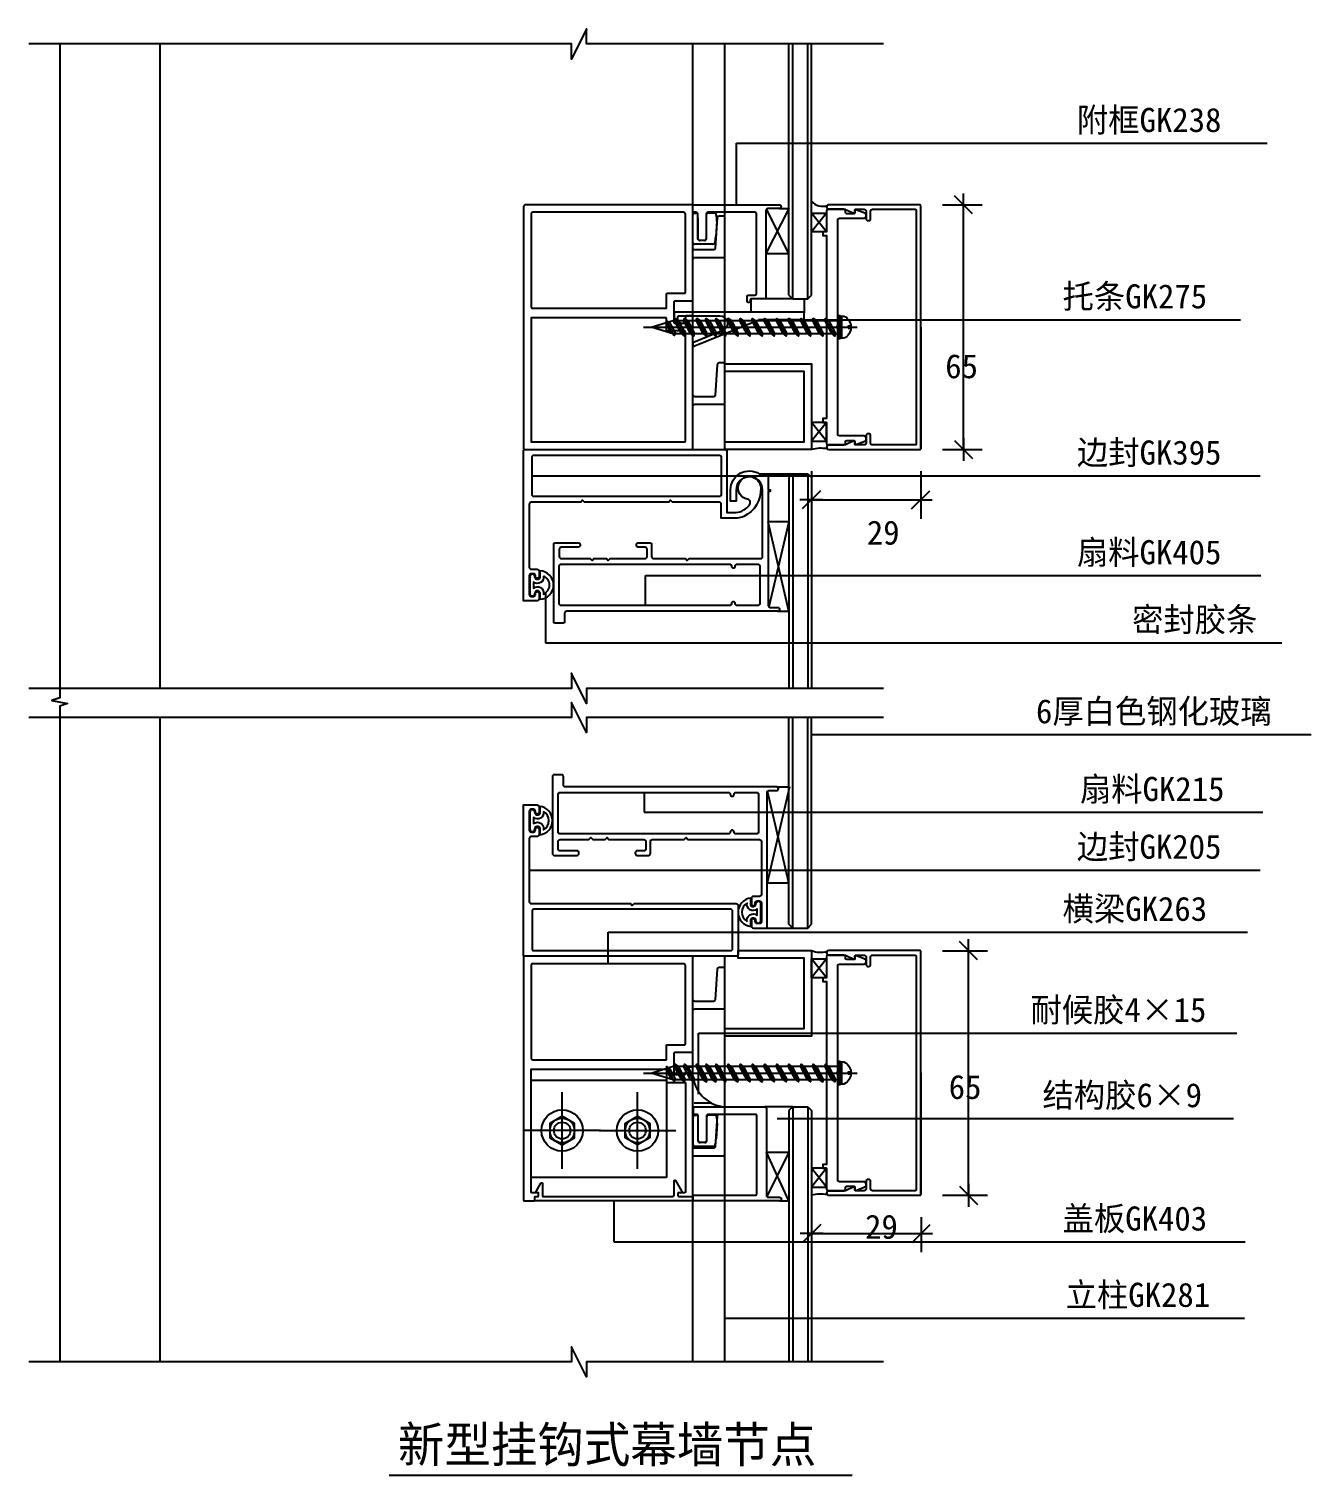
# Model space of a CAD drawing. Header units: metres. Extents: x 111893 to 112295, y 38560 to 39335.
# Drawn here: x 111904.9 to 112245.5, y 38559.9 to 38944.1 of the extents above; entities that cross this region are included whole.
import ezdxf

# ---------------------------------------------------------------- set-up
doc = ezdxf.new("R2010")
doc.units = ezdxf.units.M
for name, color, linetype in [('1', 1, 'Continuous'), ('AXIS', 3, 'Continuous'), ('DOTE', 1, 'Continuous'), ('LAYER4', 6, 'Continuous'), ('PUB_DIM', 3, 'Continuous')]:
    doc.layers.add(name, color=color, linetype=linetype)

# ---------------------------------------------------------------- blocks, each defined once
blk = doc.blocks.new('SJJ')
at = {"layer": 'AXIS'}
for p, q in [((-8.2, 0.67), (-8.2, 5.54)), ((-7.7, 6.04), (-0.4, 6.04)), ((-7.2, 2.94), (-7.2, 4.14)), ((-6.7, 4.64), (-0.4, 4.64)), ((0.1, 5.54), (0.1, 5.14)), ((-0.4, 2.44), (-6.7, 2.44)), ((0.1, 0.3), (0.1, 1.94)), ((-2.05, -0.35), (-6.24, -0.07))]:
    blk.add_line(p, q, dxfattribs=at)
for centre, radius, start, end in [((-7.7, 5.54), 0.5, 90, 180), ((-6.7, 4.14), 0.5, 90, 180), ((-0.4, 5.54), 0.5, 0, 90), ((-0.4, 5.14), 0.5, 270, 0), ((-0.4, 5.14), 0.5, 270, 0), ((-7.7, 0.67), 0.5, 180, 254.02), ((-5.95, 6.79), 6.87, 254.02, 267.55), ((-6.7, 2.94), 0.5, 180, 270), ((-0.4, 1.94), 0.5, 360, 90), ((-0.4, 1.94), 0.5, 0, 90), ((-0.4, 1.94), 0.5, 0, 90), ((-0.4, 0.3), 0.5, 286.49, 0), ((-1.6, 4.36), 4.73, 264.63, 286.49)]:
    blk.add_arc(centre, radius, start, end, dxfattribs=at)
blk = doc.blocks.new('_ArchTick')
blk.add_line((-0.63, 0), (0.63, 0))
at = {"color": 0, "linetype": 'ByBlock'}
blk.add_lwpolyline([(-0.5, -0.5), (0.5, 0.5)], dxfattribs=at)

msp = doc.modelspace()

# ---------------------------------------------------------------- hatches: boundary and pattern name
at = {"layer": 'PUB_DIM'}
h = msp.add_hatch(dxfattribs=at)
h.set_pattern_fill('DASH', scale=5)
h.paths.add_polyline_path([(112117.36, 38896.16), (112117.16, 38896.16, 0.41), (112116.76, 38895.76), (112116.76, 38895.16), (112112.76, 38895.16), (112112.76, 38898.24, 0.31), (112116.93, 38897.18, 0.2), (112116.76, 38896.76, 0.41)])
h = msp.add_hatch(dxfattribs=at)
h.set_pattern_fill('NET', scale=20)
h.paths.add_polyline_path([(112106.76, 38872.36), (112100.26, 38872.36, 0.41), (112100.76, 38872.86), (112100.76, 38884.36), (112106.76, 38884.36)])
h = msp.add_hatch(dxfattribs=at)
h.set_pattern_fill('NET3', scale=15)
h.paths.add_polyline_path([(112110.76, 38872.36), (112100.2, 38872.36, -0.02), (112100.16, 38872.36), (112096.76, 38872.36), (112096.76, 38868.86), (112100.26, 38868.86), (112100.26, 38868.86), (112106.76, 38868.86), (112106.76, 38868.86), (112110.56, 38868.86, -0.41), (112110.76, 38868.66)])
h = msp.add_hatch(dxfattribs=at)
h.set_pattern_fill('DASH', scale=5)
h.paths.add_polyline_path([(112117.36, 38833.56), (112117.16, 38833.56, -0.41), (112116.76, 38833.96), (112116.76, 38834.56), (112112.76, 38834.56), (112112.76, 38832.36, -0.1), (112116.93, 38832.54, -0.2), (112116.76, 38832.96, -0.41)])
h = msp.add_hatch(dxfattribs=at)
h.set_pattern_fill('NET', scale=20)
h.paths.add_polyline_path([(112106.76, 38825.91), (112101.26, 38825.91), (112101.26, 38821.66), (112101.76, 38821.66), (112101.76, 38821.16), (112101.26, 38821.16), (112101.26, 38813.14), (112106.76, 38813.14)])
h = msp.add_hatch(dxfattribs=at)
h.set_pattern_fill('NET', scale=20)
h.paths.add_polyline_path([(112106.76, 38717.26), (112100.94, 38717.26), (112100.94, 38705.26), (112107.76, 38705.26), (112106.76, 38706.26)])
h = msp.add_hatch(dxfattribs=at)
h.set_pattern_fill('DASH', scale=5)
h.paths.add_polyline_path([(112116.76, 38698.66, -0.2), (112116.93, 38699.08, -0.17), (112112.76, 38699.26), (112112.76, 38697.06), (112116.76, 38697.06), (112116.76, 38697.66, -0.41), (112117.16, 38698.06), (112117.36, 38698.06, -0.41)])
h = msp.add_hatch(dxfattribs=at)
h.set_pattern_fill('DASH', scale=8)
h.paths.add_polyline_path([(112081.59, 38664.29), (112081.59, 38657.82), (112089.18, 38657.82, -0.29)])
h = msp.add_hatch(dxfattribs=at)
h.set_pattern_fill('NET', scale=20)
h.paths.add_polyline_path([(112106.76, 38657.76), (112100.26, 38657.76, -0.41), (112100.76, 38657.26), (112100.76, 38645.76), (112106.76, 38645.76)])
h = msp.add_hatch(dxfattribs=at)
h.set_pattern_fill('DASH', scale=5)
h.paths.add_polyline_path([(112117.36, 38635.46), (112117.16, 38635.46, -0.41), (112116.76, 38635.86), (112116.76, 38636.46), (112112.76, 38636.46), (112112.76, 38634.26, -0.1), (112116.93, 38634.44, -0.2), (112116.76, 38634.86, -0.41)])

# ---------------------------------------------------------------- linework, layer by layer
for p, q in [((112068.11, 38864.84), (112124.84, 38864.84)), ((112068.11, 38666.74), (112124.84, 38666.74)), ((112000.54, 38559.95), (112123.56, 38559.95))]:
    msp.add_line(p, q)
at = {"layer": 'AXIS'}
for p, q in [((112120.76, 38864.84), (112120.26, 38865.34)), ((112120.76, 38864.34), (112120.26, 38864.84)), ((112120.76, 38666.74), (112120.26, 38667.24)), ((112120.76, 38666.24), (112120.26, 38666.74))]:
    msp.add_line(p, q, dxfattribs=at)
for points in [[(112131.87, 38940.07), (112052.96, 38940.07), (112052.96, 38944.07), (112048.96, 38936.07), (112048.96, 38940.07), (111904.85, 38940.07)], [(112131.87, 38768.92), (112052.96, 38768.92), (112052.96, 38764.92), (112048.96, 38772.92), (112048.96, 38768.92), (111904.85, 38768.92)], [(112131.87, 38761.2), (112052.96, 38761.2), (112052.96, 38757.2), (112048.96, 38765.2), (112048.96, 38761.2), (111904.85, 38761.2)], [(112131.87, 38590.05), (112052.96, 38590.05), (112052.96, 38586.05), (112048.96, 38594.05), (112048.96, 38590.05), (111904.85, 38590.05)]]:
    msp.add_lwpolyline(points, dxfattribs=at)
for points in [[(112119.76, 38861.72), (112119.76, 38867.97), (112120.26, 38867.97), (112120.26, 38861.72)], [(112120.26, 38862.02), (112120.26, 38867.66), (112120.76, 38867.66), (112120.76, 38862.02)], [(112119.76, 38663.62), (112119.76, 38669.87), (112120.26, 38669.87), (112120.26, 38663.62)], [(112120.26, 38663.92), (112120.26, 38669.56), (112120.76, 38669.56), (112120.76, 38663.92)]]:
    msp.add_lwpolyline(points, close=True, dxfattribs=at)
for points in [[(112122.53, 38864.59), (112123.24, 38864.59, -0.27), (112121.37, 38861.9), (112120.76, 38861.9), (112120.76, 38867.78), (112121.37, 38867.78, -0.27), (112123.24, 38865.09), (112122.53, 38865.09)], [(112122.53, 38666.49), (112123.24, 38666.49, -0.27), (112121.37, 38663.8), (112120.76, 38663.8), (112120.76, 38669.68), (112121.37, 38669.68, -0.27), (112123.24, 38666.99), (112122.53, 38666.99)]]:
    msp.add_lwpolyline(points, format="xyb", close=True, dxfattribs=at)
at = {"layer": 'DOTE'}
for p, q in [((111939.76, 38768.92), (111939.76, 38940.07)), ((112081.26, 38832.56), (112081.26, 38940.07)), ((112089.76, 38832.36), (112089.76, 38940.07)), ((112106.76, 38873.36), (112106.76, 38940.07)), ((112112.76, 38873.36), (112112.76, 38940.07)), ((112106.76, 38873.36), (112107.76, 38872.36)), ((112111.76, 38872.36), (112112.76, 38873.36)), ((112107.76, 38872.36), (112111.76, 38872.36)), ((112107.76, 38825.91), (112106.76, 38824.91)), ((112106.76, 38824.91), (112106.76, 38768.92)), ((112107.76, 38825.91), (112111.76, 38825.91)), ((112111.76, 38825.91), (112112.76, 38824.91)), ((112112.76, 38824.91), (112112.76, 38768.92)), ((111939.76, 38590.05), (111939.76, 38761.2)), ((112106.76, 38706.26), (112106.76, 38761.2)), ((112112.76, 38706.26), (112112.76, 38761.2)), ((112107.76, 38705.26), (112106.76, 38706.26)), ((112107.76, 38705.26), (112111.76, 38705.26)), ((112111.76, 38705.26), (112112.76, 38706.26)), ((112081.26, 38590.05), (112081.26, 38697.76)), ((112089.76, 38590.05), (112089.76, 38697.76)), ((112074.26, 38664.76), (112038.26, 38664.76)), ((112074.26, 38664.46), (112074.26, 38639.01)), ((112107.76, 38657.76), (112106.76, 38656.76)), ((112106.76, 38656.76), (112106.76, 38590.05)), ((112107.76, 38657.76), (112111.76, 38657.76)), ((112111.76, 38657.76), (112112.76, 38656.76)), ((112112.76, 38656.76), (112112.76, 38590.05)), ((112074.26, 38639.01), (112038.26, 38639.01))]:
    msp.add_line(p, q, dxfattribs=at)
for points in [[(112081.76, 38846.36, -0.41), (112081.26, 38846.86), (112081.26, 38867.66, 0.41), (112081.06, 38867.86), (112079.46, 38867.86, 0.41), (112079.26, 38867.66), (112079.26, 38866.06, -0.41), (112079.06, 38865.86), (112076.46, 38865.86, -0.41), (112076.26, 38866.06), (112076.26, 38871.66, -0.41), (112076.46, 38871.86), (112081.06, 38871.86, 0.41), (112081.26, 38872.06), (112081.26, 38882.86, -0.41), (112081.76, 38883.36), (112089.26, 38883.36, 0.41), (112089.76, 38883.86), (112089.76, 38893.86, 0.41), (112089.26, 38894.36), (112088.2, 38894.36, 0.39), (112087.7, 38893.89), (112087.2, 38885.83, -0.39), (112086.7, 38885.36), (112081.76, 38885.36, -0.41), (112081.26, 38885.86), (112081.26, 38897.16, 0.41), (112081.06, 38897.36), (112036.76, 38897.36, 0.41), (112036.26, 38896.86), (112036.26, 38832.56, 0.41), (112036.46, 38832.36), (112081.06, 38832.36, 0.41), (112081.26, 38832.56), (112081.26, 38843.86, -0.41), (112081.76, 38844.36), (112089.26, 38844.36, 0.41), (112089.76, 38844.86), (112089.76, 38854.86, 0.41), (112089.26, 38855.36), (112088.2, 38855.36, 0.39), (112087.7, 38854.89), (112087.2, 38846.83, -0.43), (112086.63, 38846.36)], [(112078.76, 38895.36), (112038.76, 38895.36, 0.41), (112038.26, 38894.86), (112038.26, 38870.36, 0.41), (112038.76, 38869.86), (112074.06, 38869.86, 0.41), (112074.26, 38870.06), (112074.26, 38873.66, -0.41), (112074.46, 38873.86), (112079.06, 38873.86, 0.41), (112079.26, 38874.06), (112079.26, 38894.86, 0.41)], [(112074.26, 38867.36), (112038.26, 38867.36), (112038.26, 38834.56, 0.41), (112038.46, 38834.36), (112079.06, 38834.36, 0.41), (112079.26, 38834.56), (112079.26, 38863.66, 0.41), (112079.06, 38863.86), (112074.46, 38863.86, -0.41), (112074.26, 38864.06)], [(112088.44, 38867.86, -0.82), (112089.2, 38864.01), (112081.38, 38860.79, 0.3), (112081.26, 38860.6), (112081.26, 38859.95, 0.53), (112081.53, 38859.77), (112098.72, 38866.84, -0.1), (112098.79, 38866.86), (112110.56, 38866.86, 0.41), (112110.76, 38867.06), (112110.76, 38868.66, 0.41), (112110.56, 38868.86), (112076.46, 38868.86, 0.41), (112076.26, 38868.66), (112076.26, 38866.56, 0.41), (112076.46, 38866.36), (112077.06, 38866.36, 0.41), (112077.26, 38866.56), (112077.26, 38867.66, -0.41), (112077.46, 38867.86)], [(112094.78, 38816.29, 0.08), (112096.26, 38817.59, 0.57), (112095.68, 38819.21, -2.12), (112099.26, 38822.16, -0.3), (112094.74, 38814.55, -0.11), (112093.01, 38814.16), (112088.76, 38814.16), (112088.76, 38817.86, 0.41), (112088.26, 38818.36), (112075.81, 38818.36), (112075.31, 38818.86), (112074.81, 38818.36), (112052.45, 38818.36), (112051.95, 38818.86), (112051.45, 38818.36), (112038.26, 38818.36, 0.41), (112037.76, 38817.86), (112037.76, 38801.06, 0.41), (112038.26, 38800.56), (112039.89, 38800.56, -0.41), (112040.39, 38800.06), (112040.39, 38798.61, -0.41), (112039.89, 38798.11), (112039.89, 38798.11, -0.41), (112039.39, 38798.61), (112039.39, 38798.86, 0.41), (112038.89, 38799.36), (112038.26, 38799.36, 0.41), (112037.76, 38798.86), (112037.76, 38793.83, 0.41), (112038.26, 38793.33), (112038.91, 38793.33, 0.36), (112039.39, 38793.86), (112039.39, 38794.11, -0.41), (112039.89, 38794.61), (112039.89, 38794.61, -0.41), (112040.39, 38794.11), (112040.39, 38792.66, -0.41), (112039.89, 38792.16), (112036.26, 38792.16), (112036.26, 38832.16, -0.41), (112036.46, 38832.36), (112089.76, 38832.36, -0.41), (112090.26, 38831.86), (112090.26, 38815.66), (112092.62, 38815.66, 0.14)], [(112039.01, 38819.86, -0.41), (112038.51, 38820.36), (112038.51, 38830.36, -0.41), (112039.01, 38830.86), (112088.26, 38830.86, -0.41), (112088.76, 38830.36), (112088.76, 38820.36, -0.41), (112088.26, 38819.86)], [(112066.26, 38806.91), (112066.26, 38807.11, -0.41), (112066.76, 38807.61), (112069.76, 38807.61, -0.41), (112070.26, 38807.11), (112070.26, 38803.91, 0.41), (112070.76, 38803.41), (112079.26, 38803.41), (112079.76, 38802.91), (112080.26, 38803.41), (112099.26, 38803.41, 0.41), (112099.76, 38803.91), (112099.76, 38821.66, 1), (112092.76, 38821.66), (112092.76, 38818.66), (112091.26, 38818.66), (112091.26, 38821.66, -0.59), (112098.89, 38825.91), (112101.26, 38825.91), (112101.26, 38821.66), (112101.76, 38821.66), (112101.76, 38821.16), (112101.26, 38821.16), (112101.26, 38790.91, 0.41), (112101.76, 38790.41), (112103.76, 38790.41, -0.41), (112104.26, 38789.91), (112104.26, 38789.91, -0.41), (112103.76, 38789.41), (112047.66, 38789.41, 0.41), (112047.16, 38788.91), (112047.16, 38786.71, -0.41), (112046.66, 38786.21), (112044.76, 38786.21, -0.41), (112044.26, 38786.71), (112044.26, 38807.11, -0.41), (112044.76, 38807.61), (112050.76, 38807.61, -0.41), (112051.26, 38807.11), (112051.26, 38806.91, -0.41), (112050.76, 38806.41), (112046.26, 38806.41, 0.41), (112045.76, 38805.91), (112045.76, 38803.91, 0.41), (112046.26, 38803.41), (112053.96, 38803.41), (112054.46, 38802.91), (112054.96, 38803.41), (112058.26, 38803.41), (112058.76, 38802.91), (112059.26, 38803.41), (112068.56, 38803.41, 0.41), (112069.06, 38803.91), (112069.06, 38805.91, 0.41), (112068.56, 38806.41), (112066.76, 38806.41, -0.41)], [(112091, 38790.91), (112046.26, 38790.91, -0.41), (112045.76, 38791.41), (112045.76, 38801.41, -0.41), (112046.26, 38801.91), (112091, 38801.91, -0.41), (112091.5, 38801.41), (112091.5, 38801.41, 0.41), (112092, 38800.91), (112092, 38800.91, 0.41), (112092.5, 38801.41), (112092.5, 38801.41, -0.41), (112093, 38801.91), (112098.5, 38801.91, -0.41), (112099, 38801.41), (112099, 38791.41, -0.41), (112098.5, 38790.91), (112093, 38790.91, -0.41), (112092.5, 38791.41), (112092.5, 38791.41, 0.41), (112092, 38791.91), (112092, 38791.91, 0.41), (112091.5, 38791.41), (112091.5, 38791.41, -0.41)], [(112098.3, 38712.46), (112098.94, 38712.46, -0.41), (112099.44, 38711.96), (112099.44, 38706.93, -0.41), (112098.94, 38706.43), (112098.29, 38706.43, -0.36), (112097.8, 38706.96), (112097.8, 38707.21, 0.41), (112097.3, 38707.71), (112097.3, 38707.71, 0.41), (112096.8, 38707.21), (112096.8, 38705.76, 0.41), (112097.3, 38705.26), (112100.94, 38705.26), (112100.94, 38741.26, -0.41), (112101.44, 38741.76), (112103.44, 38741.76, 0.41), (112103.94, 38742.26), (112103.94, 38742.26, 0.41), (112103.44, 38742.76), (112047.34, 38742.76, -0.41), (112046.84, 38743.26), (112046.84, 38745.46, 0.41), (112046.34, 38745.96), (112044.44, 38745.96, 0.41), (112043.94, 38745.46), (112043.94, 38725.06, 0.41), (112044.44, 38724.56), (112050.44, 38724.56, 0.41), (112050.94, 38725.06), (112050.94, 38725.26, 0.41), (112050.44, 38725.76), (112045.94, 38725.76, -0.41), (112045.44, 38726.26), (112045.44, 38728.26, -0.41), (112045.94, 38728.76), (112053.64, 38728.76), (112054.14, 38729.26), (112054.64, 38728.76), (112057.94, 38728.76), (112058.44, 38729.26), (112058.94, 38728.76), (112068.24, 38728.76, -0.41), (112068.74, 38728.26), (112068.74, 38726.26, -0.41), (112068.24, 38725.76), (112066.44, 38725.76, 0.41), (112065.94, 38725.26), (112065.94, 38725.06, 0.41), (112066.44, 38724.56), (112069.44, 38724.56, 0.41), (112069.94, 38725.06), (112069.94, 38728.26, -0.41), (112070.44, 38728.76), (112078.94, 38728.76), (112079.44, 38729.26), (112079.94, 38728.76), (112098.94, 38728.76, -0.41), (112099.44, 38728.26), (112099.44, 38714.16, -0.41), (112098.94, 38713.66), (112097.3, 38713.66, 0.41), (112096.8, 38713.16), (112096.8, 38711.71, 0.41), (112097.3, 38711.21), (112097.3, 38711.21, 0.41), (112097.8, 38711.71), (112097.8, 38711.96, -0.41)], [(112090.69, 38741.26, -0.41), (112091.18, 38740.76), (112091.18, 38740.76, 0.41), (112091.68, 38740.26), (112091.69, 38740.26, 0.41), (112092.18, 38740.76), (112092.18, 38740.76, -0.41), (112092.68, 38741.26), (112098.18, 38741.26, -0.41), (112098.68, 38740.76), (112098.68, 38730.76, -0.41), (112098.18, 38730.26), (112092.68, 38730.26, -0.41), (112092.18, 38730.76), (112092.18, 38730.76, 0.41), (112091.69, 38731.26), (112091.68, 38731.26, 0.41), (112091.18, 38730.76), (112091.18, 38730.76, -0.41), (112090.69, 38730.26), (112045.94, 38730.26, -0.41), (112045.44, 38730.76), (112045.44, 38740.76, -0.41), (112045.94, 38741.26)], [(112065.63, 38711.76), (112092.76, 38711.76, -0.41), (112093.26, 38711.26), (112093.26, 38698.26, -0.41), (112092.76, 38697.76), (112036.46, 38697.76, -0.41), (112036.26, 38697.96), (112036.26, 38737.96), (112039.89, 38737.96, -0.41), (112040.39, 38737.46), (112040.39, 38736.01, -0.41), (112039.89, 38735.51), (112039.89, 38735.51, -0.41), (112039.39, 38736.01), (112039.39, 38736.26, 0.36), (112038.91, 38736.79), (112038.26, 38736.79, 0.41), (112037.76, 38736.29), (112037.76, 38731.26, 0.41), (112038.26, 38730.76), (112038.89, 38730.76, 0.41), (112039.39, 38731.26), (112039.39, 38731.51, -0.41), (112039.89, 38732.01), (112039.89, 38732.01, -0.41), (112040.39, 38731.51), (112040.39, 38730.06, -0.41), (112039.89, 38729.56), (112038.26, 38729.56, 0.41), (112037.76, 38729.06), (112037.76, 38712.26, 0.41), (112038.26, 38711.76), (112064.63, 38711.76), (112065.13, 38711.26)], [(112038.51, 38709.76), (112038.51, 38699.76, 0.41), (112039.01, 38699.26), (112091.26, 38699.26, 0.41), (112091.76, 38699.76), (112091.76, 38709.76, 0.41), (112091.26, 38710.26), (112039.01, 38710.26, 0.41)], [(112078.76, 38695.76), (112038.76, 38695.76, 0.41), (112038.26, 38695.26), (112038.26, 38670.76, 0.41), (112038.76, 38670.26), (112074.06, 38670.26, 0.41), (112074.26, 38670.46), (112074.26, 38674.06, -0.41), (112074.46, 38674.26), (112079.06, 38674.26, 0.41), (112079.26, 38674.46), (112079.26, 38695.26, 0.41)], [(112039.76, 38634.96, -0.58), (112039.58, 38635.26), (112040.88, 38637.51, -0.77), (112041.26, 38637.41), (112041.26, 38634.16, 0.41), (112041.46, 38633.96), (112075.86, 38633.96, 0.41), (112076.26, 38634.36), (112076.26, 38638.07, -0.77), (112076.63, 38638.17), (112078.31, 38635.26, -0.58), (112078.14, 38634.96), (112077.46, 38634.96, 0.41), (112077.26, 38634.76), (112077.26, 38634.16, 0.41), (112077.46, 38633.96), (112081.06, 38633.96, -0.41), (112081.26, 38633.76), (112081.26, 38632.96, -0.41), (112081.06, 38632.76), (112039.46, 38632.76, -0.41), (112039.26, 38632.96), (112039.26, 38633.76, -0.41), (112039.46, 38633.96), (112040.06, 38633.96, 0.41), (112040.26, 38634.16), (112040.26, 38634.76, 0.41), (112040.06, 38634.96)]]:
    msp.add_lwpolyline(points, format="xyb", close=True, dxfattribs=at)
for points in [[(112082.56, 38893.86), (112082.56, 38888.36), (112082.56, 38894.86, 0.41), (112082.06, 38895.36), (112081.46, 38895.36, -0.41), (112081.26, 38895.56), (112081.26, 38897.16, -0.41), (112081.46, 38897.36), (112104.16, 38897.36, -1), (112104.16, 38896.36), (112101.16, 38896.36, 0.41), (112100.66, 38895.86), (112100.66, 38872.86, -0.42), (112100.16, 38872.36), (112096.76, 38872.36, 0.41), (112096.46, 38872.06), (112096.46, 38871.66, -0.41), (112096.16, 38871.36), (112095.96, 38871.36, -0.41), (112095.66, 38871.66), (112095.66, 38873.06, -0.41), (112095.96, 38873.36), (112097.66, 38873.36, 0.41), (112098.16, 38873.86), (112098.16, 38894.86, 0.41), (112097.66, 38895.36), (112085.26, 38895.36, 0.41), (112084.76, 38894.86), (112084.76, 38888.36, -0.41), (112084.26, 38887.86), (112083.06, 38887.86, -0.41), (112082.56, 38888.36)], [(112127.26, 38894.55, 0.31), (112126.88, 38895.11), (112124.53, 38896.05, 0.53), (112124.26, 38895.86), (112124.26, 38895.16, -0.41), (112124.06, 38894.96), (112122.16, 38894.96, -0.41), (112121.76, 38895.36), (112121.76, 38895.76, 0.41), (112121.36, 38896.16), (112117.16, 38896.16, 0.41), (112116.76, 38895.76), (112116.76, 38890.16), (112115.76, 38890.16), (112115.76, 38889.16), (112116.76, 38889.16), (112116.76, 38840.56), (112115.76, 38840.56), (112115.76, 38839.56), (112116.76, 38839.56), (112116.76, 38833.96, 0.41), (112117.16, 38833.56), (112121.36, 38833.56, 0.41), (112121.76, 38833.96), (112121.76, 38834.36, -0.41), (112122.16, 38834.76), (112124.06, 38834.76, -0.41), (112124.26, 38834.56), (112124.26, 38833.85, 0.53), (112124.53, 38833.67), (112126.88, 38834.61, 0.31), (112127.26, 38835.17), (112127.26, 38835.36, 0.41), (112126.66, 38835.96), (112120.16, 38835.96, -0.41), (112119.76, 38836.36), (112119.76, 38864.34), (112119.26, 38864.84), (112119.76, 38865.34), (112119.76, 38893.36, -0.41), (112120.16, 38893.76), (112126.66, 38893.76, 0.41), (112127.26, 38894.36)], [(112141.76, 38864.86), (112141.76, 38832.56), (112141.76, 38864.86), (112141.76, 38897.16, 0.41), (112141.56, 38897.36), (112117.36, 38897.36, 0.41), (112116.76, 38896.76), (112116.76, 38896.76, 0.41), (112117.36, 38896.16), (112121.71, 38896.16, -0.11), (112121.8, 38896.14), (112123.97, 38895.1, 0.55), (112124.26, 38895.28), (112124.26, 38895.96, -0.41), (112124.46, 38896.16), (112126.76, 38896.16, -0.41), (112127.26, 38895.66), (112127.26, 38893.66, 0.41), (112127.76, 38893.16), (112127.96, 38893.16, 0.41), (112128.46, 38893.66), (112128.46, 38895.66, -0.41), (112128.96, 38896.16), (112140.36, 38896.16, -0.41), (112140.56, 38895.96), (112140.56, 38864.86), (112140.56, 38833.76, -0.41), (112140.36, 38833.56), (112128.96, 38833.56, -0.41), (112128.46, 38834.06), (112128.46, 38836.06, 0.41), (112127.96, 38836.56), (112127.76, 38836.56, 0.41), (112127.26, 38836.06), (112127.26, 38834.06, -0.41), (112126.76, 38833.56), (112124.46, 38833.56, -0.41), (112124.26, 38833.76), (112124.26, 38834.44, 0.55), (112123.97, 38834.62), (112121.8, 38833.58, -0.11), (112121.71, 38833.56), (112117.36, 38833.56, 0.41), (112116.76, 38832.96, 0.41), (112117.36, 38832.36), (112141.56, 38832.36, 0.41), (112141.76, 38832.56)], [(112081.76, 38646.76, -0.41), (112081.26, 38647.26), (112081.26, 38668.06, 0.41), (112081.06, 38668.26), (112079.46, 38668.26, 0.41), (112079.26, 38668.06), (112079.26, 38666.46, -0.41), (112079.06, 38666.26), (112076.46, 38666.26, -0.41), (112076.26, 38666.46), (112076.26, 38672.06, -0.41), (112076.46, 38672.26), (112081.06, 38672.26, 0.41), (112081.26, 38672.46), (112081.26, 38683.26, -0.41), (112081.76, 38683.76), (112089.26, 38683.76, 0.41), (112089.76, 38684.26), (112089.76, 38694.26, 0.41), (112089.26, 38694.76), (112088.2, 38694.76, 0.39), (112087.7, 38694.29), (112087.2, 38686.23, -0.39), (112086.7, 38685.76), (112081.76, 38685.76, -0.41), (112081.26, 38686.26), (112081.26, 38697.56, 0.41), (112081.06, 38697.76), (112036.46, 38697.76, 0.41), (112036.26, 38697.56), (112036.26, 38632.96, 0.41), (112036.46, 38632.76), (112039.06, 38632.76, 0.41), (112039.26, 38632.96), (112039.26, 38633.76, -0.41), (112039.46, 38633.96), (112040.06, 38633.96, 0.41), (112040.26, 38634.16), (112040.26, 38634.76, 0.41), (112040.06, 38634.96), (112038.46, 38634.96, -0.41), (112038.26, 38635.16), (112038.26, 38667.76), (112074.06, 38667.76, -0.41), (112074.26, 38667.56), (112074.26, 38664.46, 0.41), (112074.46, 38664.26), (112079.06, 38664.26, -0.41), (112079.26, 38664.06), (112079.26, 38635.16, -0.41), (112079.06, 38634.96), (112077.46, 38634.96, 0.41), (112077.26, 38634.76), (112077.26, 38634.16, 0.41), (112077.46, 38633.96), (112081.06, 38633.96, 0.41), (112081.26, 38634.16), (112081.26, 38644.26, -0.41), (112081.76, 38644.76), (112089.26, 38644.76, 0.41), (112089.76, 38645.26), (112089.76, 38655.26, 0.41), (112089.26, 38655.76), (112088.2, 38655.76, 0.39), (112087.7, 38655.29), (112087.2, 38647.23, -0.43), (112086.63, 38646.76), (112081.76, 38646.76)], [(112127.26, 38696.45, 0.31), (112126.88, 38697.01), (112124.53, 38697.95, 0.53), (112124.26, 38697.76), (112124.26, 38697.06, -0.41), (112124.06, 38696.86), (112122.16, 38696.86, -0.41), (112121.76, 38697.26), (112121.76, 38697.66, 0.41), (112121.36, 38698.06), (112117.16, 38698.06, 0.41), (112116.76, 38697.66), (112116.76, 38692.06), (112115.76, 38692.06), (112115.76, 38691.06), (112116.76, 38691.06), (112116.76, 38642.46), (112115.76, 38642.46), (112115.76, 38641.46), (112116.76, 38641.46), (112116.76, 38635.86, 0.41), (112117.16, 38635.46), (112121.36, 38635.46, 0.41), (112121.76, 38635.86), (112121.76, 38636.26, -0.41), (112122.16, 38636.66), (112124.06, 38636.66, -0.41), (112124.26, 38636.46), (112124.26, 38635.76, 0.53), (112124.53, 38635.57), (112126.88, 38636.51, 0.31), (112127.26, 38637.07), (112127.26, 38637.26, 0.41), (112126.66, 38637.86), (112120.16, 38637.86, -0.41), (112119.76, 38638.26), (112119.76, 38666.24), (112119.26, 38666.74), (112119.76, 38667.24), (112119.76, 38695.26, -0.41), (112120.16, 38695.66), (112126.66, 38695.66, 0.41), (112127.26, 38696.26)], [(112141.76, 38666.76), (112141.76, 38634.46), (112141.76, 38666.76), (112141.76, 38699.06, 0.41), (112141.56, 38699.26), (112117.36, 38699.26, 0.41), (112116.76, 38698.66), (112116.76, 38698.66, 0.41), (112117.36, 38698.06), (112121.71, 38698.06, -0.11), (112121.8, 38698.04), (112123.97, 38697, 0.55), (112124.26, 38697.18), (112124.26, 38697.86, -0.41), (112124.46, 38698.06), (112126.76, 38698.06, -0.41), (112127.26, 38697.56), (112127.26, 38695.56, 0.41), (112127.76, 38695.06), (112127.96, 38695.06, 0.41), (112128.46, 38695.56), (112128.46, 38697.56, -0.41), (112128.96, 38698.06), (112140.36, 38698.06, -0.41), (112140.56, 38697.86), (112140.56, 38666.76), (112140.56, 38635.66, -0.41), (112140.36, 38635.46), (112128.96, 38635.46, -0.41), (112128.46, 38635.96), (112128.46, 38637.96, 0.41), (112127.96, 38638.46), (112127.76, 38638.46, 0.41), (112127.26, 38637.96), (112127.26, 38635.96, -0.41), (112126.76, 38635.46), (112124.46, 38635.46, -0.41), (112124.26, 38635.66), (112124.26, 38636.34, 0.55), (112123.97, 38636.52), (112121.8, 38635.48, -0.11), (112121.71, 38635.46), (112117.36, 38635.46, 0.41), (112116.76, 38634.86, 0.41), (112117.36, 38634.26), (112141.56, 38634.26, 0.41), (112141.76, 38634.46)], [(112082.66, 38648.76), (112082.66, 38655.26, 0.41), (112082.16, 38655.76), (112081.56, 38655.76, -0.41), (112081.36, 38655.96), (112081.36, 38657.56, -0.41), (112081.56, 38657.76), (112100.26, 38657.76, -0.41), (112100.76, 38657.26), (112100.76, 38634.26, 0.41), (112101.26, 38633.76), (112104.26, 38633.76, -1), (112104.26, 38632.76), (112100.26, 38632.76), (112081.46, 38632.76, -0.41), (112081.26, 38632.96), (112081.26, 38634.06, -0.41), (112081.46, 38634.26), (112097.76, 38634.26, 0.41), (112098.26, 38634.76), (112098.26, 38655.26, 0.41), (112097.76, 38655.76), (112085.36, 38655.76, 0.41), (112084.86, 38655.26), (112084.86, 38648.76, -0.41), (112084.36, 38648.26), (112083.16, 38648.26, -0.41), (112082.66, 38648.76), (112082.66, 38654.26)]]:
    msp.add_lwpolyline(points, format="xyb", dxfattribs=at)
for points in [[(112089.76, 38834.36), (112110.76, 38834.36), (112110.76, 38853.07), (112089.76, 38853.07), (112089.76, 38855.07), (112112.76, 38855.07), (112112.76, 38832.36), (112089.76, 38832.36)], [(112089.76, 38678.55), (112110.76, 38678.55), (112110.76, 38697.26), (112093.26, 38697.26), (112093.26, 38699.26), (112112.76, 38699.26), (112112.76, 38676.55), (112089.76, 38676.55)], [(112043.21, 38649.56), (112046.51, 38647.65), (112049.8, 38649.56), (112049.8, 38653.36), (112046.51, 38655.26), (112043.21, 38653.36)], [(112069.82, 38649.56), (112066.53, 38647.65), (112063.23, 38649.56), (112063.23, 38653.36), (112066.53, 38655.26), (112069.82, 38653.36)]]:
    msp.add_lwpolyline(points, close=True, dxfattribs=at)
for centre, radius in [((112046.51, 38651.46), 5.49), ((112046.51, 38651.46), 3.29), ((112066.53, 38651.46), 5.49), ((112066.53, 38651.46), 3.29), ((112046.51, 38651.46), 2.2), ((112066.53, 38651.46), 2.2)]:
    msp.add_circle(centre, radius, dxfattribs=at)
at = {"layer": 'LAYER4'}
for p, q in [((112046.51, 38641.3), (112046.51, 38661.62)), ((112066.53, 38641.3), (112066.53, 38661.62)), ((112056.67, 38651.46), (112036.35, 38651.46)), ((112056.37, 38651.46), (112076.69, 38651.46))]:
    msp.add_line(p, q, dxfattribs=at)
at = {"layer": 'PUB_DIM'}
for p, q in [((112107.76, 38872.36), (112107.76, 38940.07)), ((112111.76, 38872.36), (112111.76, 38940.07)), ((112092.81, 38913.69), (112233.83, 38913.69)), ((112092.81, 38897.36), (112092.81, 38913.69)), ((112106.76, 38896.36), (112100.66, 38884.38)), ((112106.76, 38884.38), (112100.8, 38896.21)), ((112104.16, 38896.36), (112106.76, 38896.36)), ((112147.56, 38897.36), (112158.13, 38897.36)), ((112153.13, 38832.36), (112153.13, 38897.36)), ((112116.76, 38890.16), (112112.76, 38895.16)), ((112116.76, 38895.16), (112112.76, 38890.16)), ((112100.66, 38884.38), (112106.76, 38884.38)), ((112100.66, 38876.36), (112100.66, 38872.36)), ((112096.76, 38868.86), (112096.76, 38872.36)), ((112107.76, 38872.36), (112100.26, 38872.36)), ((112110.76, 38872.36), (112110.76, 38868.66)), ((112098.72, 38866.84), (112165.36, 38866.84)), ((112165.36, 38866.84), (112226.76, 38866.84)), ((112116.76, 38834.56), (112112.76, 38839.56)), ((112116.76, 38839.56), (112112.76, 38834.56)), ((112147.56, 38832.36), (112158.13, 38832.36)), ((112038.51, 38825.36), (112148.64, 38825.36)), ((112101.26, 38825.91), (112107.76, 38825.91)), ((112107.76, 38825.91), (112107.76, 38768.92)), ((112111.76, 38825.91), (112111.76, 38768.92)), ((112112.71, 38826.56), (112112.71, 38813.96)), ((112141.76, 38826.56), (112141.76, 38813.96)), ((112148.64, 38825.36), (112231.98, 38825.36)), ((112112.71, 38818.96), (112141.76, 38818.96)), ((112106.76, 38789.41), (112101.26, 38813.14)), ((112106.76, 38813.14), (112101.26, 38813.14)), ((112106.76, 38813.14), (112101.4, 38790.56)), ((112068.63, 38798.88), (112232.14, 38798.88)), ((112068.63, 38790.91), (112068.63, 38798.88)), ((112042.05, 38794.21), (112042.05, 38780.99)), ((112103.76, 38789.41), (112106.76, 38789.41)), ((112042.05, 38780.99), (112237.72, 38780.99)), ((112107.76, 38705.26), (112107.76, 38761.2)), ((112111.76, 38705.26), (112111.76, 38761.2)), ((112112.76, 38756.63), (112136.59, 38756.63)), ((112136.59, 38756.63), (112245.47, 38756.63)), ((112106.94, 38742.76), (112100.94, 38717.26)), ((112103.44, 38742.76), (112106.94, 38742.76)), ((112068.31, 38741.26), (112068.31, 38735.99)), ((112106.76, 38717.26), (112101.09, 38741.61)), ((112068.31, 38735.99), (112232.65, 38735.99)), ((112037.76, 38720.66), (112162.02, 38720.66)), ((112162.02, 38720.66), (112231.98, 38720.66)), ((112100.94, 38717.26), (112106.76, 38717.26)), ((112058.76, 38704.16), (112228.6, 38704.16)), ((112058.76, 38695.76), (112058.76, 38704.16)), ((112100.94, 38705.26), (112107.76, 38705.26)), ((112116.76, 38697.06), (112112.76, 38692.06)), ((112116.76, 38692.06), (112112.76, 38697.06)), ((112147.56, 38699.24), (112159.48, 38699.24)), ((112154.48, 38634.26), (112154.48, 38699.24)), ((112082.77, 38677.32), (112225.73, 38677.32)), ((112082.77, 38661.09), (112082.77, 38677.32)), ((112107.76, 38657.76), (112100.26, 38657.76)), ((112103.66, 38654.66), (112137.96, 38654.66)), ((112107.76, 38657.76), (112107.76, 38590.05)), ((112111.76, 38657.76), (112111.76, 38590.05)), ((112137.96, 38654.66), (112224.89, 38654.66)), ((112100.76, 38645.76), (112106.76, 38645.76)), ((112106.76, 38632.76), (112100.76, 38645.76)), ((112106.76, 38645.76), (112100.9, 38633.91)), ((112116.76, 38641.46), (112112.76, 38636.46)), ((112116.76, 38636.46), (112112.76, 38641.46)), ((112060.26, 38632.76), (112060.26, 38621.9)), ((112104.26, 38632.76), (112106.76, 38632.76)), ((112147.56, 38634.26), (112159.48, 38634.26)), ((112112.79, 38628.46), (112112.79, 38619.14)), ((112141.89, 38628.46), (112141.89, 38619.14)), ((112112.79, 38624.14), (112141.89, 38624.14)), ((112060.26, 38621.9), (112227.93, 38621.9)), ((112089.76, 38601.63), (112153.08, 38601.63)), ((112153.08, 38601.63), (112227.76, 38601.63))]:
    msp.add_line(p, q, dxfattribs=at)
for points in [[(111913.04, 38940.07), (111913.04, 38766.42), (111910.94, 38765.66), (111915.14, 38764.91), (111913.04, 38764.17), (111913.04, 38590.05)], [(112076.3, 38862.66), (112074.21, 38866.57), (112074.19, 38865.58), (112075.2, 38863.7), (112076.32, 38862.64), (112076.51, 38863.33)], [(112074.21, 38866.57), (112075.13, 38865.89), (112076.51, 38863.31)], [(112076.31, 38866.51), (112078.11, 38863.14), (112079.03, 38862.46), (112076.51, 38867.18)], [(112076.32, 38866.5), (112076.51, 38867.18), (112077.42, 38866.5), (112079.22, 38863.14)], [(112078.81, 38866.5), (112078.99, 38867.18), (112081.52, 38862.46), (112080.6, 38863.14), (112078.8, 38866.51)], [(112078.99, 38867.18), (112079.91, 38866.5), (112081.7, 38863.14)], [(112082.12, 38866.53), (112082.31, 38867.21)], [(112082.12, 38866.51), (112083.92, 38863.14), (112084.83, 38862.46)], [(112084.58, 38866.51), (112086.38, 38863.14), (112087.3, 38862.46), (112084.77, 38867.18)], [(112084.59, 38866.5), (112084.77, 38867.18), (112085.69, 38866.5), (112087.48, 38863.14)], [(112087.21, 38866.51), (112087.4, 38867.19)], [(112087.21, 38866.51), (112089.01, 38863.14), (112089.93, 38862.46), (112090.11, 38863.14), (112088.32, 38866.5), (112087.4, 38867.18), (112089.93, 38862.46)], [(112090.44, 38866.51), (112090.62, 38867.19)], [(112090.44, 38866.51), (112092.24, 38863.14), (112093.15, 38862.46), (112093.34, 38863.14), (112091.55, 38866.5), (112090.63, 38867.18), (112093.15, 38862.46)], [(112093.66, 38866.51), (112093.85, 38867.19)], [(112093.66, 38866.51), (112095.46, 38863.14), (112096.38, 38862.46), (112096.57, 38863.14), (112094.77, 38866.5), (112093.86, 38867.18), (112096.38, 38862.46)], [(112096.89, 38866.51), (112097.08, 38867.19)], [(112096.89, 38866.51), (112098.69, 38863.14), (112099.61, 38862.46), (112099.79, 38863.14), (112098, 38866.5), (112097.08, 38867.18), (112099.61, 38862.46)], [(112100.11, 38866.51), (112100.3, 38867.19)], [(112100.11, 38866.51), (112101.92, 38863.14), (112102.83, 38862.46), (112103.02, 38863.14), (112101.23, 38866.5), (112100.31, 38867.18), (112102.83, 38862.46)], [(112103.34, 38866.51), (112103.53, 38867.19)], [(112103.34, 38866.51), (112105.14, 38863.14), (112106.06, 38862.46), (112106.25, 38863.14), (112104.45, 38866.5), (112103.54, 38867.18), (112106.06, 38862.46)], [(112106.57, 38866.51), (112106.76, 38867.19)], [(112106.57, 38866.51), (112108.37, 38863.14), (112109.29, 38862.46), (112109.47, 38863.14), (112107.68, 38866.5), (112106.76, 38867.18), (112109.29, 38862.46)], [(112109.79, 38866.51), (112109.98, 38867.19)], [(112109.79, 38866.51), (112111.6, 38863.14), (112112.51, 38862.46), (112112.7, 38863.14), (112110.91, 38866.5), (112109.99, 38867.18), (112112.51, 38862.46)], [(112113.02, 38866.51), (112113.21, 38867.19)], [(112113.02, 38866.51), (112114.82, 38863.14), (112115.74, 38862.46), (112115.93, 38863.14), (112114.13, 38866.5), (112113.22, 38867.18), (112115.74, 38862.46)], [(112116.25, 38866.51), (112118.05, 38863.14), (112118.97, 38862.46), (112116.44, 38867.18), (112117.36, 38866.5), (112119.15, 38863.14), (112118.97, 38862.46)], [(112116.25, 38866.5), (112116.44, 38867.18)], [(112079.03, 38862.49), (112079.22, 38863.17)], [(112081.52, 38862.49), (112081.7, 38863.17)], [(112087.3, 38862.49), (112087.48, 38863.17)], [(112076.3, 38664.56), (112074.21, 38668.47), (112074.19, 38667.49), (112075.2, 38665.6), (112076.32, 38664.54), (112076.51, 38665.23)], [(112074.21, 38668.47), (112075.13, 38667.79), (112076.51, 38665.22)], [(112076.31, 38668.41), (112078.11, 38665.04), (112079.03, 38664.36), (112076.51, 38669.08)], [(112076.32, 38668.4), (112076.51, 38669.08), (112077.42, 38668.4), (112079.22, 38665.04)], [(112078.81, 38668.4), (112078.99, 38669.08), (112081.52, 38664.36), (112080.6, 38665.04), (112078.8, 38668.41)], [(112078.99, 38669.08), (112079.91, 38668.4), (112081.7, 38665.04)], [(112082.12, 38668.43), (112082.31, 38669.11)], [(112082.12, 38668.41), (112083.92, 38665.04), (112084.83, 38664.36)], [(112084.58, 38668.41), (112086.38, 38665.04), (112087.3, 38664.36), (112084.77, 38669.08)], [(112084.59, 38668.4), (112084.77, 38669.08), (112085.69, 38668.4), (112087.48, 38665.04)], [(112087.21, 38668.41), (112087.4, 38669.09)], [(112087.21, 38668.41), (112089.01, 38665.04), (112089.93, 38664.36), (112090.11, 38665.04), (112088.32, 38668.4), (112087.4, 38669.08), (112089.93, 38664.36)], [(112090.44, 38668.41), (112090.62, 38669.09)], [(112090.44, 38668.41), (112092.24, 38665.04), (112093.15, 38664.36), (112093.34, 38665.04), (112091.55, 38668.4), (112090.63, 38669.08), (112093.15, 38664.36)], [(112093.66, 38668.41), (112093.85, 38669.09)], [(112093.66, 38668.41), (112095.46, 38665.04), (112096.38, 38664.36), (112096.57, 38665.04), (112094.77, 38668.4), (112093.86, 38669.08), (112096.38, 38664.36)], [(112096.89, 38668.41), (112097.08, 38669.09)], [(112096.89, 38668.41), (112098.69, 38665.04), (112099.61, 38664.36), (112099.79, 38665.04), (112098, 38668.4), (112097.08, 38669.08), (112099.61, 38664.36)], [(112100.11, 38668.41), (112100.3, 38669.09)], [(112100.11, 38668.41), (112101.92, 38665.04), (112102.83, 38664.36), (112103.02, 38665.04), (112101.23, 38668.4), (112100.31, 38669.08), (112102.83, 38664.36)], [(112103.34, 38668.41), (112103.53, 38669.09)], [(112103.34, 38668.41), (112105.14, 38665.04), (112106.06, 38664.36), (112106.25, 38665.04), (112104.45, 38668.4), (112103.54, 38669.08), (112106.06, 38664.36)], [(112106.57, 38668.41), (112106.76, 38669.09)], [(112106.57, 38668.41), (112108.37, 38665.04), (112109.29, 38664.36), (112109.47, 38665.04), (112107.68, 38668.4), (112106.76, 38669.08), (112109.29, 38664.36)], [(112109.79, 38668.41), (112109.98, 38669.09)], [(112109.79, 38668.41), (112111.6, 38665.04), (112112.51, 38664.36), (112112.7, 38665.04), (112110.91, 38668.4), (112109.99, 38669.08), (112112.51, 38664.36)], [(112113.02, 38668.41), (112113.21, 38669.09)], [(112113.02, 38668.41), (112114.82, 38665.04), (112115.74, 38664.36), (112115.93, 38665.04), (112114.13, 38668.4), (112113.22, 38669.08), (112115.74, 38664.36)], [(112116.25, 38668.4), (112116.44, 38669.08)], [(112116.25, 38668.41), (112118.05, 38665.04), (112118.97, 38664.36), (112116.44, 38669.08), (112117.36, 38668.4), (112119.15, 38665.04), (112118.97, 38664.36)], [(112079.03, 38664.39), (112079.22, 38665.07)], [(112081.52, 38664.39), (112081.7, 38665.07)], [(112087.3, 38664.39), (112087.48, 38665.07)]]:
    msp.add_lwpolyline(points, dxfattribs=at)
for points in [[(112112.76, 38895.16), (112116.76, 38895.16), (112116.76, 38890.16), (112112.76, 38890.16)], [(112119.76, 38866.53), (112075.97, 38866.53), (112070.41, 38864.84), (112075.97, 38863.15), (112119.76, 38863.15)], [(112083.23, 38866.5), (112082.31, 38867.18), (112084.83, 38862.46), (112085.02, 38863.14)], [(112112.76, 38834.56), (112116.76, 38834.56), (112116.76, 38839.56), (112112.76, 38839.56)], [(112112.76, 38697.06), (112116.76, 38697.06), (112116.76, 38692.06), (112112.76, 38692.06)], [(112119.76, 38668.43), (112075.97, 38668.43), (112070.41, 38666.74), (112075.97, 38665.05), (112119.76, 38665.05)], [(112083.23, 38668.4), (112082.31, 38669.08), (112084.83, 38664.36), (112085.02, 38665.04)], [(112112.76, 38636.46), (112116.76, 38636.46), (112116.76, 38641.46), (112112.76, 38641.46)]]:
    msp.add_lwpolyline(points, close=True, dxfattribs=at)
for points in [[(112037.9, 38794.08, 0.28), (112038.19, 38793.58, 0.58), (112039.29, 38794.11, -1.01), (112040.59, 38794.37), (112040.59, 38792.57, 0.97), (112040.59, 38800.12), (112040.59, 38798.32, -1.01), (112039.29, 38798.57, 0.58), (112038.19, 38799.11, 0.27), (112037.9, 38798.61)], [(112041.57, 38798.75, -0.7), (112038.9, 38797.15), (112038.9, 38795.54, -0.7), (112041.57, 38793.94, 0.65)], [(112037.9, 38731.52, 0.28), (112038.19, 38731.02, 0.58), (112039.29, 38731.55, -1.01), (112040.59, 38731.8), (112040.59, 38730.01, 0.89), (112040.59, 38737.55), (112040.59, 38735.76, -1.01), (112039.29, 38736.01, 0.58), (112038.19, 38736.54, 0.27), (112037.9, 38736.04)], [(112041.57, 38736.19, -0.7), (112038.9, 38734.58), (112038.9, 38732.98, -0.7), (112041.57, 38731.37, 0.57)], [(112099.3, 38711.7, 0.28), (112099, 38712.2, 0.58), (112097.91, 38711.67, -1.01), (112096.6, 38711.42), (112096.6, 38713.21, 0.89), (112096.6, 38705.67), (112096.6, 38707.46, -1.01), (112097.91, 38707.21, 0.58), (112099, 38706.68, 0.27), (112099.3, 38707.18)], [(112095.62, 38707.03, -0.7), (112098.3, 38708.64), (112098.3, 38710.24, -0.7), (112095.62, 38711.85, 0.57)]]:
    msp.add_lwpolyline(points, format="xyb", close=True, dxfattribs=at)
for centre, radius, start, end in [((112115.61, 38900.74), 3.79, 221.24, 290.44), ((112115.26, 38822.61), 10.07, 80.43, 104.39), ((112115.09, 38705.11), 6.3, 248.2, 286.98), ((112090.4, 38666.93), 9.2, 188.64, 266), ((112115.26, 38624.51), 10.07, 80.43, 104.39)]:
    msp.add_arc(centre, radius, start, end, dxfattribs=at)

# ---------------------------------------------------------------- block references
at = {"layer": '1', "rotation": 90}
for p in [(112087.23, 38895.06), (112087.32, 38655.46)]:
    msp.add_blockref('SJJ', p, dxfattribs=at)
at = {"layer": 'PUB_DIM', "xscale": 4.8, "yscale": 4.8, "zscale": 4.8}
for p, rotation in [((112153.13, 38897.36), 90), ((112153.13, 38832.36), 270), ((112112.71, 38818.96), 180), ((112154.48, 38699.24), 90), ((112154.48, 38634.26), 270), ((112112.79, 38624.14), 180)]:
    msp.add_blockref('_ArchTick', p, dxfattribs=dict(at, rotation=rotation))
for p in [(112141.76, 38818.96), (112141.89, 38624.14)]:
    msp.add_blockref('_ArchTick', p, dxfattribs=at)

# ---------------------------------------------------------------- texts
at = {"layer": 'PUB_DIM'}
for s, height, p in [('附框GK238', 6.4, (112183.25, 38916.69)), ('托条GK275', 6.4, (112179.45, 38869.84)), ('边封GK395', 6.4, (112183.25, 38828.36)), ('扇料GK405', 6.4, (112183.25, 38801.88)), ('密封胶条', 6.4, (112197.92, 38783.99)), ('6厚白色钢化玻璃', 6.4, (112172.39, 38759.63)), ('扇料GK215', 6.4, (112184.05, 38738.99)), ('边封GK205', 6.4, (112183.25, 38723.66)), ('横梁GK263', 6.4, (112179.45, 38707.16)), ('耐候胶4×15', 6.4, (112170.92, 38680.32)), ('结构胶6×9', 6.4, (112174.12, 38657.66)), ('盖板GK403', 6.4, (112179.45, 38624.9)), ('立柱GK281', 6.4, (112180.25, 38604.63)), ('新型挂钩式幕墙节点', 9.5, (112002.88, 38563.29))]:
    msp.add_text(s, height=height, dxfattribs=at).set_placement(p)
at = {"layer": 'PUB_DIM', "char_height": 6.4, "attachment_point": 1}
for s, insert in [('\\A1;65', (112148.28, 38857.68)), ('\\A1;29', (112127.45, 38813.49)), ('\\A1;65', (112149.2, 38666.24)), ('\\A1;29', (112126.98, 38629.12))]:
    msp.add_mtext(s, dxfattribs=dict(at, insert=insert))

doc.saveas('drawing.dxf')
